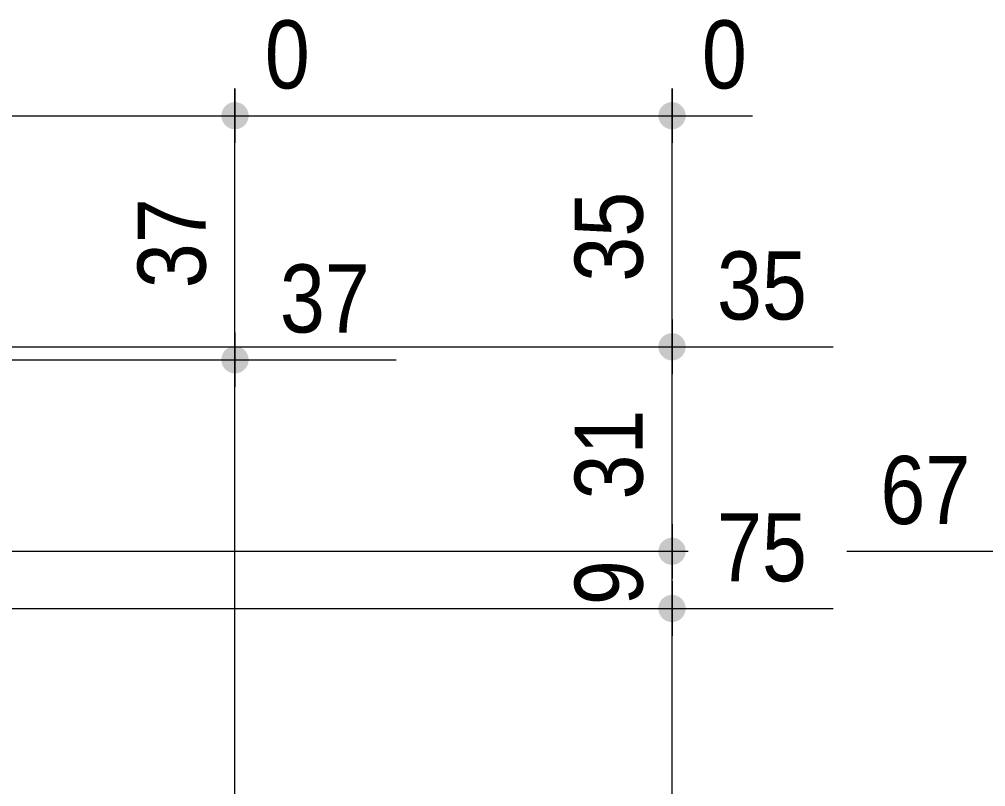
# Model space of a CAD drawing. Header units: millimetres. Extents: x 2 to 287, y 5 to 195.
# Drawn here: x 198.17 to 235.08, y 131.44 to 160.74 of the extents above; entities that cross this region are included whole.
import ezdxf

# ---------------------------------------------------------------- set-up
doc = ezdxf.new("R2010")
doc.units = ezdxf.units.MM
doc.layers.add('Cotation', color=7, linetype='Continuous', lineweight=0)
doc.styles.add('ARIAL', font='ARIAL.TTF')

# ---------------------------------------------------------------- blocks, each defined once
blk = doc.blocks.new('*A14')
at = {"layer": 'Cotation'}
blk.add_hatch(color=256, dxfattribs=at).paths.add_polyline_path([(206.386, 147.225), (206.36, 147.227), (206.335, 147.231), (206.31, 147.235), (206.285, 147.24), (206.261, 147.247), (206.236, 147.255), (206.212, 147.264), (206.189, 147.275), (206.166, 147.286), (206.144, 147.299), (206.123, 147.313), (206.102, 147.327), (206.082, 147.343), (206.062, 147.36), (206.044, 147.377), (206.026, 147.396), (206.009, 147.415), (205.994, 147.435), (205.979, 147.456), (205.965, 147.478), (205.953, 147.5), (205.941, 147.523), (205.931, 147.546), (205.922, 147.57), (205.914, 147.594), (205.907, 147.619), (205.901, 147.643), (205.897, 147.669), (205.894, 147.694), (205.892, 147.719), (205.891, 147.745), (205.892, 147.77), (205.894, 147.796), (205.897, 147.821), (205.901, 147.846), (205.907, 147.871), (205.914, 147.896), (205.922, 147.92), (205.931, 147.944), (205.941, 147.967), (205.953, 147.99), (205.965, 148.012), (205.979, 148.034), (205.994, 148.055), (206.009, 148.075), (206.026, 148.094), (206.044, 148.113), (206.062, 148.13), (206.082, 148.147), (206.102, 148.163), (206.123, 148.177), (206.144, 148.191), (206.166, 148.203), (206.189, 148.215), (206.212, 148.225), (206.236, 148.234), (206.261, 148.242), (206.285, 148.249), (206.31, 148.255), (206.335, 148.259), (206.36, 148.262), (206.386, 148.264), (206.411, 148.265), (206.437, 148.264), (206.462, 148.262), (206.488, 148.259), (206.513, 148.255), (206.538, 148.249), (206.562, 148.242), (206.587, 148.234), (206.61, 148.225), (206.634, 148.215), (206.657, 148.203), (206.679, 148.191), (206.7, 148.177), (206.721, 148.163), (206.741, 148.147), (206.761, 148.13), (206.779, 148.113), (206.797, 148.094), (206.813, 148.075), (206.829, 148.055), (206.844, 148.034), (206.857, 148.012), (206.87, 147.99), (206.882, 147.967), (206.892, 147.944), (206.901, 147.92), (206.909, 147.896), (206.916, 147.871), (206.921, 147.846), (206.926, 147.821), (206.929, 147.796), (206.931, 147.77), (206.931, 147.745), (206.931, 147.719), (206.929, 147.694), (206.926, 147.669), (206.921, 147.643), (206.916, 147.619), (206.909, 147.594), (206.901, 147.57), (206.892, 147.546), (206.882, 147.523), (206.87, 147.5), (206.857, 147.478), (206.844, 147.456), (206.829, 147.435), (206.813, 147.415), (206.797, 147.396), (206.779, 147.377), (206.761, 147.36), (206.741, 147.343), (206.721, 147.327), (206.7, 147.313), (206.679, 147.299), (206.657, 147.286), (206.634, 147.275), (206.61, 147.264), (206.587, 147.255), (206.562, 147.247), (206.538, 147.24), (206.513, 147.235), (206.488, 147.231), (206.462, 147.227), (206.437, 147.225), (206.411, 147.225)], flags=17)
at = {"layer": 'Cotation', "linetype": 'Continuous', "lineweight": 0}
for p, q in [((206.411, 148.785), (206.411, 146.705)), ((206.411, 147.745), (206.411, 148.785)), ((182.531, 147.745), (212.562, 147.745)), ((205.371, 147.745), (207.451, 147.745)), ((206.411, 85.29), (206.411, 147.745))]:
    blk.add_line(p, q, dxfattribs=at)
at = {"layer": 'Cotation'}
blk.add_point((206.411, 147.745), dxfattribs=at)
at = {"layer": 'Cotation', "style": 'ARIAL', "width": 0.85}
blk.add_text('37', height=2.6, dxfattribs=at).set_placement((208.128, 148.785))
blk = doc.blocks.new('*A15')
at = {"layer": 'Cotation'}
for points in [[(206.386, 156.547), (206.36, 156.548), (206.335, 156.552), (206.31, 156.556), (206.285, 156.561), (206.261, 156.568), (206.236, 156.576), (206.212, 156.585), (206.189, 156.596), (206.166, 156.607), (206.144, 156.62), (206.123, 156.634), (206.102, 156.648), (206.082, 156.664), (206.062, 156.681), (206.044, 156.698), (206.026, 156.717), (206.009, 156.736), (205.994, 156.756), (205.979, 156.777), (205.965, 156.799), (205.953, 156.821), (205.941, 156.844), (205.931, 156.867), (205.922, 156.891), (205.914, 156.915), (205.907, 156.94), (205.901, 156.964), (205.897, 156.99), (205.894, 157.015), (205.892, 157.04), (205.891, 157.066), (205.892, 157.091), (205.894, 157.117), (205.897, 157.142), (205.901, 157.167), (205.907, 157.192), (205.914, 157.217), (205.922, 157.241), (205.931, 157.265), (205.941, 157.288), (205.953, 157.311), (205.965, 157.333), (205.979, 157.355), (205.994, 157.376), (206.009, 157.396), (206.026, 157.415), (206.044, 157.434), (206.062, 157.451), (206.082, 157.468), (206.102, 157.484), (206.123, 157.498), (206.144, 157.512), (206.166, 157.524), (206.189, 157.536), (206.212, 157.546), (206.236, 157.555), (206.261, 157.563), (206.285, 157.57), (206.31, 157.576), (206.335, 157.58), (206.36, 157.583), (206.386, 157.585), (206.411, 157.586), (206.437, 157.585), (206.462, 157.583), (206.488, 157.58), (206.513, 157.576), (206.538, 157.57), (206.562, 157.563), (206.587, 157.555), (206.61, 157.546), (206.634, 157.536), (206.657, 157.524), (206.679, 157.512), (206.7, 157.498), (206.721, 157.484), (206.741, 157.468), (206.761, 157.451), (206.779, 157.434), (206.797, 157.415), (206.813, 157.396), (206.829, 157.376), (206.844, 157.355), (206.857, 157.333), (206.87, 157.311), (206.882, 157.288), (206.892, 157.265), (206.901, 157.241), (206.909, 157.217), (206.916, 157.192), (206.921, 157.167), (206.926, 157.142), (206.929, 157.117), (206.931, 157.091), (206.931, 157.066), (206.931, 157.04), (206.929, 157.015), (206.926, 156.99), (206.921, 156.964), (206.916, 156.94), (206.909, 156.915), (206.901, 156.891), (206.892, 156.867), (206.882, 156.844), (206.87, 156.821), (206.857, 156.799), (206.844, 156.777), (206.829, 156.756), (206.813, 156.736), (206.797, 156.717), (206.779, 156.698), (206.761, 156.681), (206.741, 156.664), (206.721, 156.648), (206.7, 156.634), (206.679, 156.62), (206.657, 156.607), (206.634, 156.596), (206.61, 156.585), (206.587, 156.576), (206.562, 156.568), (206.538, 156.561), (206.513, 156.556), (206.488, 156.552), (206.462, 156.548), (206.437, 156.547), (206.411, 156.546)], [(206.386, 147.225), (206.36, 147.227), (206.335, 147.231), (206.31, 147.235), (206.285, 147.24), (206.261, 147.247), (206.236, 147.255), (206.212, 147.264), (206.189, 147.275), (206.166, 147.286), (206.144, 147.299), (206.123, 147.313), (206.102, 147.327), (206.082, 147.343), (206.062, 147.36), (206.044, 147.377), (206.026, 147.396), (206.009, 147.415), (205.994, 147.435), (205.979, 147.456), (205.965, 147.478), (205.953, 147.5), (205.941, 147.523), (205.931, 147.546), (205.922, 147.57), (205.914, 147.594), (205.907, 147.619), (205.901, 147.643), (205.897, 147.669), (205.894, 147.694), (205.892, 147.719), (205.891, 147.745), (205.892, 147.77), (205.894, 147.796), (205.897, 147.821), (205.901, 147.846), (205.907, 147.871), (205.914, 147.896), (205.922, 147.92), (205.931, 147.944), (205.941, 147.967), (205.953, 147.99), (205.965, 148.012), (205.979, 148.034), (205.994, 148.055), (206.009, 148.075), (206.026, 148.094), (206.044, 148.113), (206.062, 148.13), (206.082, 148.147), (206.102, 148.163), (206.123, 148.177), (206.144, 148.191), (206.166, 148.203), (206.189, 148.215), (206.212, 148.225), (206.236, 148.234), (206.261, 148.242), (206.285, 148.249), (206.31, 148.255), (206.335, 148.259), (206.36, 148.262), (206.386, 148.264), (206.411, 148.265), (206.437, 148.264), (206.462, 148.262), (206.488, 148.259), (206.513, 148.255), (206.538, 148.249), (206.562, 148.242), (206.587, 148.234), (206.61, 148.225), (206.634, 148.215), (206.657, 148.203), (206.679, 148.191), (206.7, 148.177), (206.721, 148.163), (206.741, 148.147), (206.761, 148.13), (206.779, 148.113), (206.797, 148.094), (206.813, 148.075), (206.829, 148.055), (206.844, 148.034), (206.857, 148.012), (206.87, 147.99), (206.882, 147.967), (206.892, 147.944), (206.901, 147.92), (206.909, 147.896), (206.916, 147.871), (206.921, 147.846), (206.926, 147.821), (206.929, 147.796), (206.931, 147.77), (206.931, 147.745), (206.931, 147.719), (206.929, 147.694), (206.926, 147.669), (206.921, 147.643), (206.916, 147.619), (206.909, 147.594), (206.901, 147.57), (206.892, 147.546), (206.882, 147.523), (206.87, 147.5), (206.857, 147.478), (206.844, 147.456), (206.829, 147.435), (206.813, 147.415), (206.797, 147.396), (206.779, 147.377), (206.761, 147.36), (206.741, 147.343), (206.721, 147.327), (206.7, 147.313), (206.679, 147.299), (206.657, 147.286), (206.634, 147.275), (206.61, 147.264), (206.587, 147.255), (206.562, 147.247), (206.538, 147.24), (206.513, 147.235), (206.488, 147.231), (206.462, 147.227), (206.437, 147.225), (206.411, 147.225)]]:
    blk.add_hatch(color=256, dxfattribs=at).paths.add_polyline_path(points, flags=17)
at = {"layer": 'Cotation', "linetype": 'Continuous', "lineweight": 0}
for p, q in [((206.411, 158.106), (206.411, 156.026)), ((206.411, 157.066), (206.411, 158.106)), ((174.203, 157.066), (209.48, 157.066)), ((205.371, 157.066), (207.451, 157.066)), ((206.411, 147.745), (206.411, 157.066)), ((206.411, 148.785), (206.411, 146.705)), ((182.531, 147.745), (212.562, 147.745)), ((205.371, 147.745), (207.451, 147.745)), ((206.411, 147.745), (206.411, 146.705))]:
    blk.add_line(p, q, dxfattribs=at)
at = {"layer": 'Cotation'}
for p in [(206.411, 157.066), (206.411, 147.745)]:
    blk.add_point(p, dxfattribs=at)
at = {"layer": 'Cotation', "style": 'ARIAL', "width": 0.85}
blk.add_text('0', height=2.6, dxfattribs=at).set_placement((207.551, 158.106))
blk.add_text('37', height=2.6, rotation=90.0002, dxfattribs=at).set_placement((205.291, 150.477))
blk = doc.blocks.new('*A24')
at = {"layer": 'Cotation'}
blk.add_hatch(color=256, dxfattribs=at).paths.add_polyline_path([(223.079, 137.727), (223.054, 137.729), (223.028, 137.732), (223.003, 137.736), (222.978, 137.742), (222.954, 137.749), (222.93, 137.757), (222.906, 137.766), (222.882, 137.776), (222.86, 137.788), (222.837, 137.8), (222.816, 137.814), (222.795, 137.829), (222.775, 137.844), (222.755, 137.861), (222.737, 137.879), (222.719, 137.897), (222.703, 137.917), (222.687, 137.937), (222.672, 137.957), (222.659, 137.979), (222.646, 138.001), (222.635, 138.024), (222.624, 138.047), (222.615, 138.071), (222.607, 138.095), (222.6, 138.12), (222.595, 138.145), (222.59, 138.17), (222.587, 138.195), (222.585, 138.221), (222.585, 138.246), (222.585, 138.272), (222.587, 138.297), (222.59, 138.323), (222.595, 138.348), (222.6, 138.373), (222.607, 138.397), (222.615, 138.422), (222.624, 138.445), (222.635, 138.469), (222.646, 138.492), (222.659, 138.514), (222.672, 138.535), (222.687, 138.556), (222.703, 138.576), (222.719, 138.596), (222.737, 138.614), (222.755, 138.632), (222.775, 138.648), (222.795, 138.664), (222.816, 138.679), (222.837, 138.692), (222.86, 138.705), (222.882, 138.716), (222.906, 138.727), (222.93, 138.736), (222.954, 138.744), (222.978, 138.751), (223.003, 138.756), (223.028, 138.761), (223.054, 138.764), (223.079, 138.766), (223.105, 138.766), (223.13, 138.766), (223.156, 138.764), (223.181, 138.761), (223.206, 138.756), (223.231, 138.751), (223.256, 138.744), (223.28, 138.736), (223.304, 138.727), (223.327, 138.716), (223.35, 138.705), (223.372, 138.692), (223.394, 138.679), (223.414, 138.664), (223.435, 138.648), (223.454, 138.632), (223.472, 138.614), (223.49, 138.596), (223.507, 138.576), (223.522, 138.556), (223.537, 138.535), (223.551, 138.514), (223.563, 138.492), (223.575, 138.469), (223.585, 138.445), (223.594, 138.422), (223.602, 138.397), (223.609, 138.373), (223.615, 138.348), (223.619, 138.323), (223.622, 138.297), (223.624, 138.272), (223.625, 138.246), (223.624, 138.221), (223.622, 138.195), (223.619, 138.17), (223.615, 138.145), (223.609, 138.12), (223.602, 138.095), (223.594, 138.071), (223.585, 138.047), (223.575, 138.024), (223.563, 138.001), (223.551, 137.979), (223.537, 137.957), (223.522, 137.937), (223.507, 137.917), (223.49, 137.897), (223.472, 137.879), (223.454, 137.861), (223.435, 137.844), (223.414, 137.829), (223.394, 137.814), (223.372, 137.8), (223.35, 137.788), (223.327, 137.776), (223.304, 137.766), (223.28, 137.757), (223.256, 137.749), (223.231, 137.742), (223.206, 137.736), (223.181, 137.732), (223.156, 137.729), (223.13, 137.727), (223.105, 137.726)], flags=17)
at = {"layer": 'Cotation', "linetype": 'Continuous', "lineweight": 0}
for p, q in [((223.105, 139.286), (223.105, 137.206)), ((223.105, 138.246), (223.105, 139.286)), ((108.646, 138.246), (218.865, 138.246)), ((222.505, 138.246), (229.256, 138.246)), ((222.505, 138.246), (224.145, 138.246)), ((223.105, 121.68), (223.105, 138.246))]:
    blk.add_line(p, q, dxfattribs=at)
at = {"layer": 'Cotation'}
blk.add_point((223.105, 138.246), dxfattribs=at)
at = {"layer": 'Cotation', "style": 'ARIAL', "width": 0.85}
blk.add_text('75', height=2.6, dxfattribs=at).set_placement((224.822, 139.286))
blk = doc.blocks.new('*A25')
at = {"layer": 'Cotation'}
for points in [[(223.079, 139.912), (223.054, 139.914), (223.028, 139.917), (223.003, 139.921), (222.978, 139.927), (222.954, 139.934), (222.93, 139.942), (222.906, 139.951), (222.882, 139.961), (222.86, 139.973), (222.837, 139.985), (222.816, 139.999), (222.795, 140.014), (222.775, 140.029), (222.755, 140.046), (222.737, 140.064), (222.719, 140.082), (222.703, 140.102), (222.687, 140.122), (222.672, 140.143), (222.659, 140.164), (222.646, 140.186), (222.635, 140.209), (222.624, 140.232), (222.615, 140.256), (222.607, 140.28), (222.6, 140.305), (222.595, 140.33), (222.59, 140.355), (222.587, 140.38), (222.585, 140.406), (222.585, 140.431), (222.585, 140.457), (222.587, 140.482), (222.59, 140.508), (222.595, 140.533), (222.6, 140.558), (222.607, 140.582), (222.615, 140.607), (222.624, 140.63), (222.635, 140.654), (222.646, 140.677), (222.659, 140.699), (222.672, 140.72), (222.687, 140.741), (222.703, 140.761), (222.719, 140.781), (222.737, 140.799), (222.755, 140.817), (222.775, 140.833), (222.795, 140.849), (222.816, 140.864), (222.837, 140.877), (222.86, 140.89), (222.882, 140.901), (222.906, 140.912), (222.93, 140.921), (222.954, 140.929), (222.978, 140.936), (223.003, 140.941), (223.028, 140.946), (223.054, 140.949), (223.079, 140.951), (223.105, 140.951), (223.13, 140.951), (223.156, 140.949), (223.181, 140.946), (223.206, 140.941), (223.231, 140.936), (223.256, 140.929), (223.28, 140.921), (223.304, 140.912), (223.327, 140.901), (223.35, 140.89), (223.372, 140.877), (223.394, 140.864), (223.414, 140.849), (223.435, 140.833), (223.454, 140.817), (223.472, 140.799), (223.49, 140.781), (223.507, 140.761), (223.522, 140.741), (223.537, 140.72), (223.551, 140.699), (223.563, 140.677), (223.575, 140.654), (223.585, 140.63), (223.594, 140.607), (223.602, 140.582), (223.609, 140.558), (223.615, 140.533), (223.619, 140.508), (223.622, 140.482), (223.624, 140.457), (223.625, 140.431), (223.624, 140.406), (223.622, 140.38), (223.619, 140.355), (223.615, 140.33), (223.609, 140.305), (223.602, 140.28), (223.594, 140.256), (223.585, 140.232), (223.575, 140.209), (223.563, 140.186), (223.551, 140.164), (223.537, 140.143), (223.522, 140.122), (223.507, 140.102), (223.49, 140.082), (223.472, 140.064), (223.454, 140.046), (223.435, 140.029), (223.414, 140.014), (223.394, 139.999), (223.372, 139.985), (223.35, 139.973), (223.327, 139.961), (223.304, 139.951), (223.28, 139.942), (223.256, 139.934), (223.231, 139.927), (223.206, 139.921), (223.181, 139.917), (223.156, 139.914), (223.13, 139.912), (223.105, 139.911)], [(223.079, 137.727), (223.054, 137.729), (223.028, 137.732), (223.003, 137.736), (222.978, 137.742), (222.954, 137.749), (222.93, 137.757), (222.906, 137.766), (222.882, 137.776), (222.86, 137.788), (222.837, 137.8), (222.816, 137.814), (222.795, 137.829), (222.775, 137.844), (222.755, 137.861), (222.737, 137.879), (222.719, 137.897), (222.703, 137.917), (222.687, 137.937), (222.672, 137.957), (222.659, 137.979), (222.646, 138.001), (222.635, 138.024), (222.624, 138.047), (222.615, 138.071), (222.607, 138.095), (222.6, 138.12), (222.595, 138.145), (222.59, 138.17), (222.587, 138.195), (222.585, 138.221), (222.585, 138.246), (222.585, 138.272), (222.587, 138.297), (222.59, 138.323), (222.595, 138.348), (222.6, 138.373), (222.607, 138.397), (222.615, 138.422), (222.624, 138.445), (222.635, 138.469), (222.646, 138.492), (222.659, 138.514), (222.672, 138.535), (222.687, 138.556), (222.703, 138.576), (222.719, 138.596), (222.737, 138.614), (222.755, 138.632), (222.775, 138.648), (222.795, 138.664), (222.816, 138.679), (222.837, 138.692), (222.86, 138.705), (222.882, 138.716), (222.906, 138.727), (222.93, 138.736), (222.954, 138.744), (222.978, 138.751), (223.003, 138.756), (223.028, 138.761), (223.054, 138.764), (223.079, 138.766), (223.105, 138.766), (223.13, 138.766), (223.156, 138.764), (223.181, 138.761), (223.206, 138.756), (223.231, 138.751), (223.256, 138.744), (223.28, 138.736), (223.304, 138.727), (223.327, 138.716), (223.35, 138.705), (223.372, 138.692), (223.394, 138.679), (223.414, 138.664), (223.435, 138.648), (223.454, 138.632), (223.472, 138.614), (223.49, 138.596), (223.507, 138.576), (223.522, 138.556), (223.537, 138.535), (223.551, 138.514), (223.563, 138.492), (223.575, 138.469), (223.585, 138.445), (223.594, 138.422), (223.602, 138.397), (223.609, 138.373), (223.615, 138.348), (223.619, 138.323), (223.622, 138.297), (223.624, 138.272), (223.625, 138.246), (223.624, 138.221), (223.622, 138.195), (223.619, 138.17), (223.615, 138.145), (223.609, 138.12), (223.602, 138.095), (223.594, 138.071), (223.585, 138.047), (223.575, 138.024), (223.563, 138.001), (223.551, 137.979), (223.537, 137.957), (223.522, 137.937), (223.507, 137.917), (223.49, 137.897), (223.472, 137.879), (223.454, 137.861), (223.435, 137.844), (223.414, 137.829), (223.394, 137.814), (223.372, 137.8), (223.35, 137.788), (223.327, 137.776), (223.304, 137.766), (223.28, 137.757), (223.256, 137.749), (223.231, 137.742), (223.206, 137.736), (223.181, 137.732), (223.156, 137.729), (223.13, 137.727), (223.105, 137.726)]]:
    blk.add_hatch(color=256, dxfattribs=at).paths.add_polyline_path(points, flags=17)
at = {"layer": 'Cotation', "linetype": 'Continuous', "lineweight": 0}
for p, q in [((223.105, 141.471), (223.105, 139.391)), ((223.105, 140.431), (223.105, 141.471)), ((135.58, 140.431), (223.725, 140.431)), ((222.065, 140.431), (223.725, 140.431)), ((223.105, 138.246), (223.105, 140.431)), ((229.776, 140.431), (235.496, 140.431)), ((223.105, 139.286), (223.105, 137.206)), ((108.646, 138.246), (229.256, 138.246)), ((222.065, 138.246), (224.145, 138.246)), ((223.105, 138.246), (223.105, 137.206))]:
    blk.add_line(p, q, dxfattribs=at)
at = {"layer": 'Cotation'}
for p in [(223.105, 140.431), (223.105, 138.246)]:
    blk.add_point(p, dxfattribs=at)
at = {"layer": 'Cotation', "style": 'ARIAL', "width": 0.85}
blk.add_text('67', height=2.6, dxfattribs=at).set_placement((231.062, 141.471))
blk.add_text('9', height=2.6, rotation=90.0002, dxfattribs=at).set_placement((221.985, 138.375))
blk = doc.blocks.new('*A26')
at = {"layer": 'Cotation'}
for points in [[(223.079, 147.721), (223.054, 147.723), (223.028, 147.726), (223.003, 147.731), (222.978, 147.736), (222.954, 147.743), (222.93, 147.751), (222.906, 147.76), (222.882, 147.771), (222.86, 147.782), (222.837, 147.795), (222.816, 147.808), (222.795, 147.823), (222.775, 147.839), (222.755, 147.855), (222.737, 147.873), (222.719, 147.892), (222.703, 147.911), (222.687, 147.931), (222.672, 147.952), (222.659, 147.973), (222.646, 147.996), (222.635, 148.018), (222.624, 148.042), (222.615, 148.066), (222.607, 148.09), (222.6, 148.114), (222.595, 148.139), (222.59, 148.164), (222.587, 148.19), (222.585, 148.215), (222.585, 148.241), (222.585, 148.266), (222.587, 148.292), (222.59, 148.317), (222.595, 148.342), (222.6, 148.367), (222.607, 148.392), (222.615, 148.416), (222.624, 148.44), (222.635, 148.463), (222.646, 148.486), (222.659, 148.508), (222.672, 148.53), (222.687, 148.55), (222.703, 148.571), (222.719, 148.59), (222.737, 148.608), (222.755, 148.626), (222.775, 148.643), (222.795, 148.658), (222.816, 148.673), (222.837, 148.687), (222.86, 148.699), (222.882, 148.711), (222.906, 148.721), (222.93, 148.73), (222.954, 148.738), (222.978, 148.745), (223.003, 148.751), (223.028, 148.755), (223.054, 148.758), (223.079, 148.76), (223.105, 148.761), (223.13, 148.76), (223.156, 148.758), (223.181, 148.755), (223.206, 148.751), (223.231, 148.745), (223.256, 148.738), (223.28, 148.73), (223.304, 148.721), (223.327, 148.711), (223.35, 148.699), (223.372, 148.687), (223.394, 148.673), (223.414, 148.658), (223.435, 148.643), (223.454, 148.626), (223.472, 148.608), (223.49, 148.59), (223.507, 148.571), (223.522, 148.55), (223.537, 148.53), (223.551, 148.508), (223.563, 148.486), (223.575, 148.463), (223.585, 148.44), (223.594, 148.416), (223.602, 148.392), (223.609, 148.367), (223.615, 148.342), (223.619, 148.317), (223.622, 148.292), (223.624, 148.266), (223.625, 148.241), (223.624, 148.215), (223.622, 148.19), (223.619, 148.164), (223.615, 148.139), (223.609, 148.114), (223.602, 148.09), (223.594, 148.066), (223.585, 148.042), (223.575, 148.018), (223.563, 147.996), (223.551, 147.973), (223.537, 147.952), (223.522, 147.931), (223.507, 147.911), (223.49, 147.892), (223.472, 147.873), (223.454, 147.855), (223.435, 147.839), (223.414, 147.823), (223.394, 147.808), (223.372, 147.795), (223.35, 147.782), (223.327, 147.771), (223.304, 147.76), (223.28, 147.751), (223.256, 147.743), (223.231, 147.736), (223.206, 147.731), (223.181, 147.726), (223.156, 147.723), (223.13, 147.721), (223.105, 147.721)], [(223.079, 139.912), (223.054, 139.914), (223.028, 139.917), (223.003, 139.921), (222.978, 139.927), (222.954, 139.934), (222.93, 139.942), (222.906, 139.951), (222.882, 139.961), (222.86, 139.973), (222.837, 139.985), (222.816, 139.999), (222.795, 140.014), (222.775, 140.029), (222.755, 140.046), (222.737, 140.064), (222.719, 140.082), (222.703, 140.102), (222.687, 140.122), (222.672, 140.143), (222.659, 140.164), (222.646, 140.186), (222.635, 140.209), (222.624, 140.232), (222.615, 140.256), (222.607, 140.28), (222.6, 140.305), (222.595, 140.33), (222.59, 140.355), (222.587, 140.38), (222.585, 140.406), (222.585, 140.431), (222.585, 140.457), (222.587, 140.482), (222.59, 140.508), (222.595, 140.533), (222.6, 140.558), (222.607, 140.582), (222.615, 140.607), (222.624, 140.63), (222.635, 140.654), (222.646, 140.677), (222.659, 140.699), (222.672, 140.72), (222.687, 140.741), (222.703, 140.761), (222.719, 140.781), (222.737, 140.799), (222.755, 140.817), (222.775, 140.833), (222.795, 140.849), (222.816, 140.864), (222.837, 140.877), (222.86, 140.89), (222.882, 140.901), (222.906, 140.912), (222.93, 140.921), (222.954, 140.929), (222.978, 140.936), (223.003, 140.941), (223.028, 140.946), (223.054, 140.949), (223.079, 140.951), (223.105, 140.951), (223.13, 140.951), (223.156, 140.949), (223.181, 140.946), (223.206, 140.941), (223.231, 140.936), (223.256, 140.929), (223.28, 140.921), (223.304, 140.912), (223.327, 140.901), (223.35, 140.89), (223.372, 140.877), (223.394, 140.864), (223.414, 140.849), (223.435, 140.833), (223.454, 140.817), (223.472, 140.799), (223.49, 140.781), (223.507, 140.761), (223.522, 140.741), (223.537, 140.72), (223.551, 140.699), (223.563, 140.677), (223.575, 140.654), (223.585, 140.63), (223.594, 140.607), (223.602, 140.582), (223.609, 140.558), (223.615, 140.533), (223.619, 140.508), (223.622, 140.482), (223.624, 140.457), (223.625, 140.431), (223.624, 140.406), (223.622, 140.38), (223.619, 140.355), (223.615, 140.33), (223.609, 140.305), (223.602, 140.28), (223.594, 140.256), (223.585, 140.232), (223.575, 140.209), (223.563, 140.186), (223.551, 140.164), (223.537, 140.143), (223.522, 140.122), (223.507, 140.102), (223.49, 140.082), (223.472, 140.064), (223.454, 140.046), (223.435, 140.029), (223.414, 140.014), (223.394, 139.999), (223.372, 139.985), (223.35, 139.973), (223.327, 139.961), (223.304, 139.951), (223.28, 139.942), (223.256, 139.934), (223.231, 139.927), (223.206, 139.921), (223.181, 139.917), (223.156, 139.914), (223.13, 139.912), (223.105, 139.911)]]:
    blk.add_hatch(color=256, dxfattribs=at).paths.add_polyline_path(points, flags=17)
at = {"layer": 'Cotation', "linetype": 'Continuous', "lineweight": 0}
for p, q in [((223.105, 149.281), (223.105, 147.201)), ((223.105, 148.241), (223.105, 149.281)), ((97.46, 148.241), (229.256, 148.241)), ((222.065, 148.241), (224.145, 148.241)), ((223.105, 140.431), (223.105, 148.241)), ((223.105, 141.471), (223.105, 139.391)), ((135.58, 140.431), (218.865, 140.431)), ((222.505, 140.431), (223.725, 140.431)), ((222.505, 140.431), (223.725, 140.431)), ((223.105, 140.431), (223.105, 139.391)), ((229.776, 140.431), (235.496, 140.431))]:
    blk.add_line(p, q, dxfattribs=at)
at = {"layer": 'Cotation'}
for p in [(223.105, 148.241), (223.105, 140.431)]:
    blk.add_point(p, dxfattribs=at)
at = {"layer": 'Cotation', "style": 'ARIAL', "width": 0.85}
blk.add_text('35', height=2.6, dxfattribs=at).set_placement((224.822, 149.281))
blk.add_text('31', height=2.6, rotation=90.0002, dxfattribs=at).set_placement((221.985, 142.408))
blk = doc.blocks.new('*A27')
at = {"layer": 'Cotation'}
for points in [[(223.079, 156.547), (223.054, 156.548), (223.028, 156.552), (223.003, 156.556), (222.978, 156.561), (222.954, 156.568), (222.93, 156.576), (222.906, 156.585), (222.882, 156.596), (222.86, 156.607), (222.837, 156.62), (222.816, 156.634), (222.795, 156.648), (222.775, 156.664), (222.755, 156.681), (222.737, 156.698), (222.719, 156.717), (222.703, 156.736), (222.687, 156.756), (222.672, 156.777), (222.659, 156.799), (222.646, 156.821), (222.635, 156.844), (222.624, 156.867), (222.615, 156.891), (222.607, 156.915), (222.6, 156.94), (222.595, 156.964), (222.59, 156.99), (222.587, 157.015), (222.585, 157.04), (222.585, 157.066), (222.585, 157.091), (222.587, 157.117), (222.59, 157.142), (222.595, 157.167), (222.6, 157.192), (222.607, 157.217), (222.615, 157.241), (222.624, 157.265), (222.635, 157.288), (222.646, 157.311), (222.659, 157.333), (222.672, 157.355), (222.687, 157.376), (222.703, 157.396), (222.719, 157.415), (222.737, 157.434), (222.755, 157.451), (222.775, 157.468), (222.795, 157.484), (222.816, 157.498), (222.837, 157.512), (222.86, 157.524), (222.882, 157.536), (222.906, 157.546), (222.93, 157.555), (222.954, 157.563), (222.978, 157.57), (223.003, 157.576), (223.028, 157.58), (223.054, 157.583), (223.079, 157.585), (223.105, 157.586), (223.13, 157.585), (223.156, 157.583), (223.181, 157.58), (223.206, 157.576), (223.231, 157.57), (223.256, 157.563), (223.28, 157.555), (223.304, 157.546), (223.327, 157.536), (223.35, 157.524), (223.372, 157.512), (223.394, 157.498), (223.414, 157.484), (223.435, 157.468), (223.454, 157.451), (223.472, 157.434), (223.49, 157.415), (223.507, 157.396), (223.522, 157.376), (223.537, 157.355), (223.551, 157.333), (223.563, 157.311), (223.575, 157.288), (223.585, 157.265), (223.594, 157.241), (223.602, 157.217), (223.609, 157.192), (223.615, 157.167), (223.619, 157.142), (223.622, 157.117), (223.624, 157.091), (223.625, 157.066), (223.624, 157.04), (223.622, 157.015), (223.619, 156.99), (223.615, 156.964), (223.609, 156.94), (223.602, 156.915), (223.594, 156.891), (223.585, 156.867), (223.575, 156.844), (223.563, 156.821), (223.551, 156.799), (223.537, 156.777), (223.522, 156.756), (223.507, 156.736), (223.49, 156.717), (223.472, 156.698), (223.454, 156.681), (223.435, 156.664), (223.414, 156.648), (223.394, 156.634), (223.372, 156.62), (223.35, 156.607), (223.327, 156.596), (223.304, 156.585), (223.28, 156.576), (223.256, 156.568), (223.231, 156.561), (223.206, 156.556), (223.181, 156.552), (223.156, 156.548), (223.13, 156.547), (223.105, 156.546)], [(223.079, 147.721), (223.054, 147.723), (223.028, 147.726), (223.003, 147.731), (222.978, 147.736), (222.954, 147.743), (222.93, 147.751), (222.906, 147.76), (222.882, 147.771), (222.86, 147.782), (222.837, 147.795), (222.816, 147.808), (222.795, 147.823), (222.775, 147.839), (222.755, 147.855), (222.737, 147.873), (222.719, 147.892), (222.703, 147.911), (222.687, 147.931), (222.672, 147.952), (222.659, 147.973), (222.646, 147.996), (222.635, 148.018), (222.624, 148.042), (222.615, 148.066), (222.607, 148.09), (222.6, 148.114), (222.595, 148.139), (222.59, 148.164), (222.587, 148.19), (222.585, 148.215), (222.585, 148.241), (222.585, 148.266), (222.587, 148.292), (222.59, 148.317), (222.595, 148.342), (222.6, 148.367), (222.607, 148.392), (222.615, 148.416), (222.624, 148.44), (222.635, 148.463), (222.646, 148.486), (222.659, 148.508), (222.672, 148.53), (222.687, 148.55), (222.703, 148.571), (222.719, 148.59), (222.737, 148.608), (222.755, 148.626), (222.775, 148.643), (222.795, 148.658), (222.816, 148.673), (222.837, 148.687), (222.86, 148.699), (222.882, 148.711), (222.906, 148.721), (222.93, 148.73), (222.954, 148.738), (222.978, 148.745), (223.003, 148.751), (223.028, 148.755), (223.054, 148.758), (223.079, 148.76), (223.105, 148.761), (223.13, 148.76), (223.156, 148.758), (223.181, 148.755), (223.206, 148.751), (223.231, 148.745), (223.256, 148.738), (223.28, 148.73), (223.304, 148.721), (223.327, 148.711), (223.35, 148.699), (223.372, 148.687), (223.394, 148.673), (223.414, 148.658), (223.435, 148.643), (223.454, 148.626), (223.472, 148.608), (223.49, 148.59), (223.507, 148.571), (223.522, 148.55), (223.537, 148.53), (223.551, 148.508), (223.563, 148.486), (223.575, 148.463), (223.585, 148.44), (223.594, 148.416), (223.602, 148.392), (223.609, 148.367), (223.615, 148.342), (223.619, 148.317), (223.622, 148.292), (223.624, 148.266), (223.625, 148.241), (223.624, 148.215), (223.622, 148.19), (223.619, 148.164), (223.615, 148.139), (223.609, 148.114), (223.602, 148.09), (223.594, 148.066), (223.585, 148.042), (223.575, 148.018), (223.563, 147.996), (223.551, 147.973), (223.537, 147.952), (223.522, 147.931), (223.507, 147.911), (223.49, 147.892), (223.472, 147.873), (223.454, 147.855), (223.435, 147.839), (223.414, 147.823), (223.394, 147.808), (223.372, 147.795), (223.35, 147.782), (223.327, 147.771), (223.304, 147.76), (223.28, 147.751), (223.256, 147.743), (223.231, 147.736), (223.206, 147.731), (223.181, 147.726), (223.156, 147.723), (223.13, 147.721), (223.105, 147.721)]]:
    blk.add_hatch(color=256, dxfattribs=at).paths.add_polyline_path(points, flags=17)
at = {"layer": 'Cotation', "linetype": 'Continuous', "lineweight": 0}
for p, q in [((223.105, 158.106), (223.105, 156.026)), ((223.105, 157.066), (223.105, 158.106)), ((174.203, 157.066), (226.173, 157.066)), ((222.065, 157.066), (224.145, 157.066)), ((223.105, 148.241), (223.105, 157.066)), ((223.105, 149.281), (223.105, 147.201)), ((97.46, 148.241), (229.256, 148.241)), ((222.065, 148.241), (224.145, 148.241)), ((223.105, 148.241), (223.105, 147.201))]:
    blk.add_line(p, q, dxfattribs=at)
at = {"layer": 'Cotation'}
for p in [(223.105, 157.066), (223.105, 148.241)]:
    blk.add_point(p, dxfattribs=at)
at = {"layer": 'Cotation', "style": 'ARIAL', "width": 0.85}
blk.add_text('0', height=2.6, dxfattribs=at).set_placement((224.245, 158.106))
blk.add_text('35', height=2.6, rotation=90.0002, dxfattribs=at).set_placement((221.985, 150.725))

msp = doc.modelspace()

# ---------------------------------------------------------------- block references
at = {"lineweight": 0}
for name in ['*A27', '*A15', '*A26', '*A14', '*A25', '*A24']:
    msp.add_blockref(name, (0, 0), dxfattribs=at)

doc.saveas('drawing.dxf')
